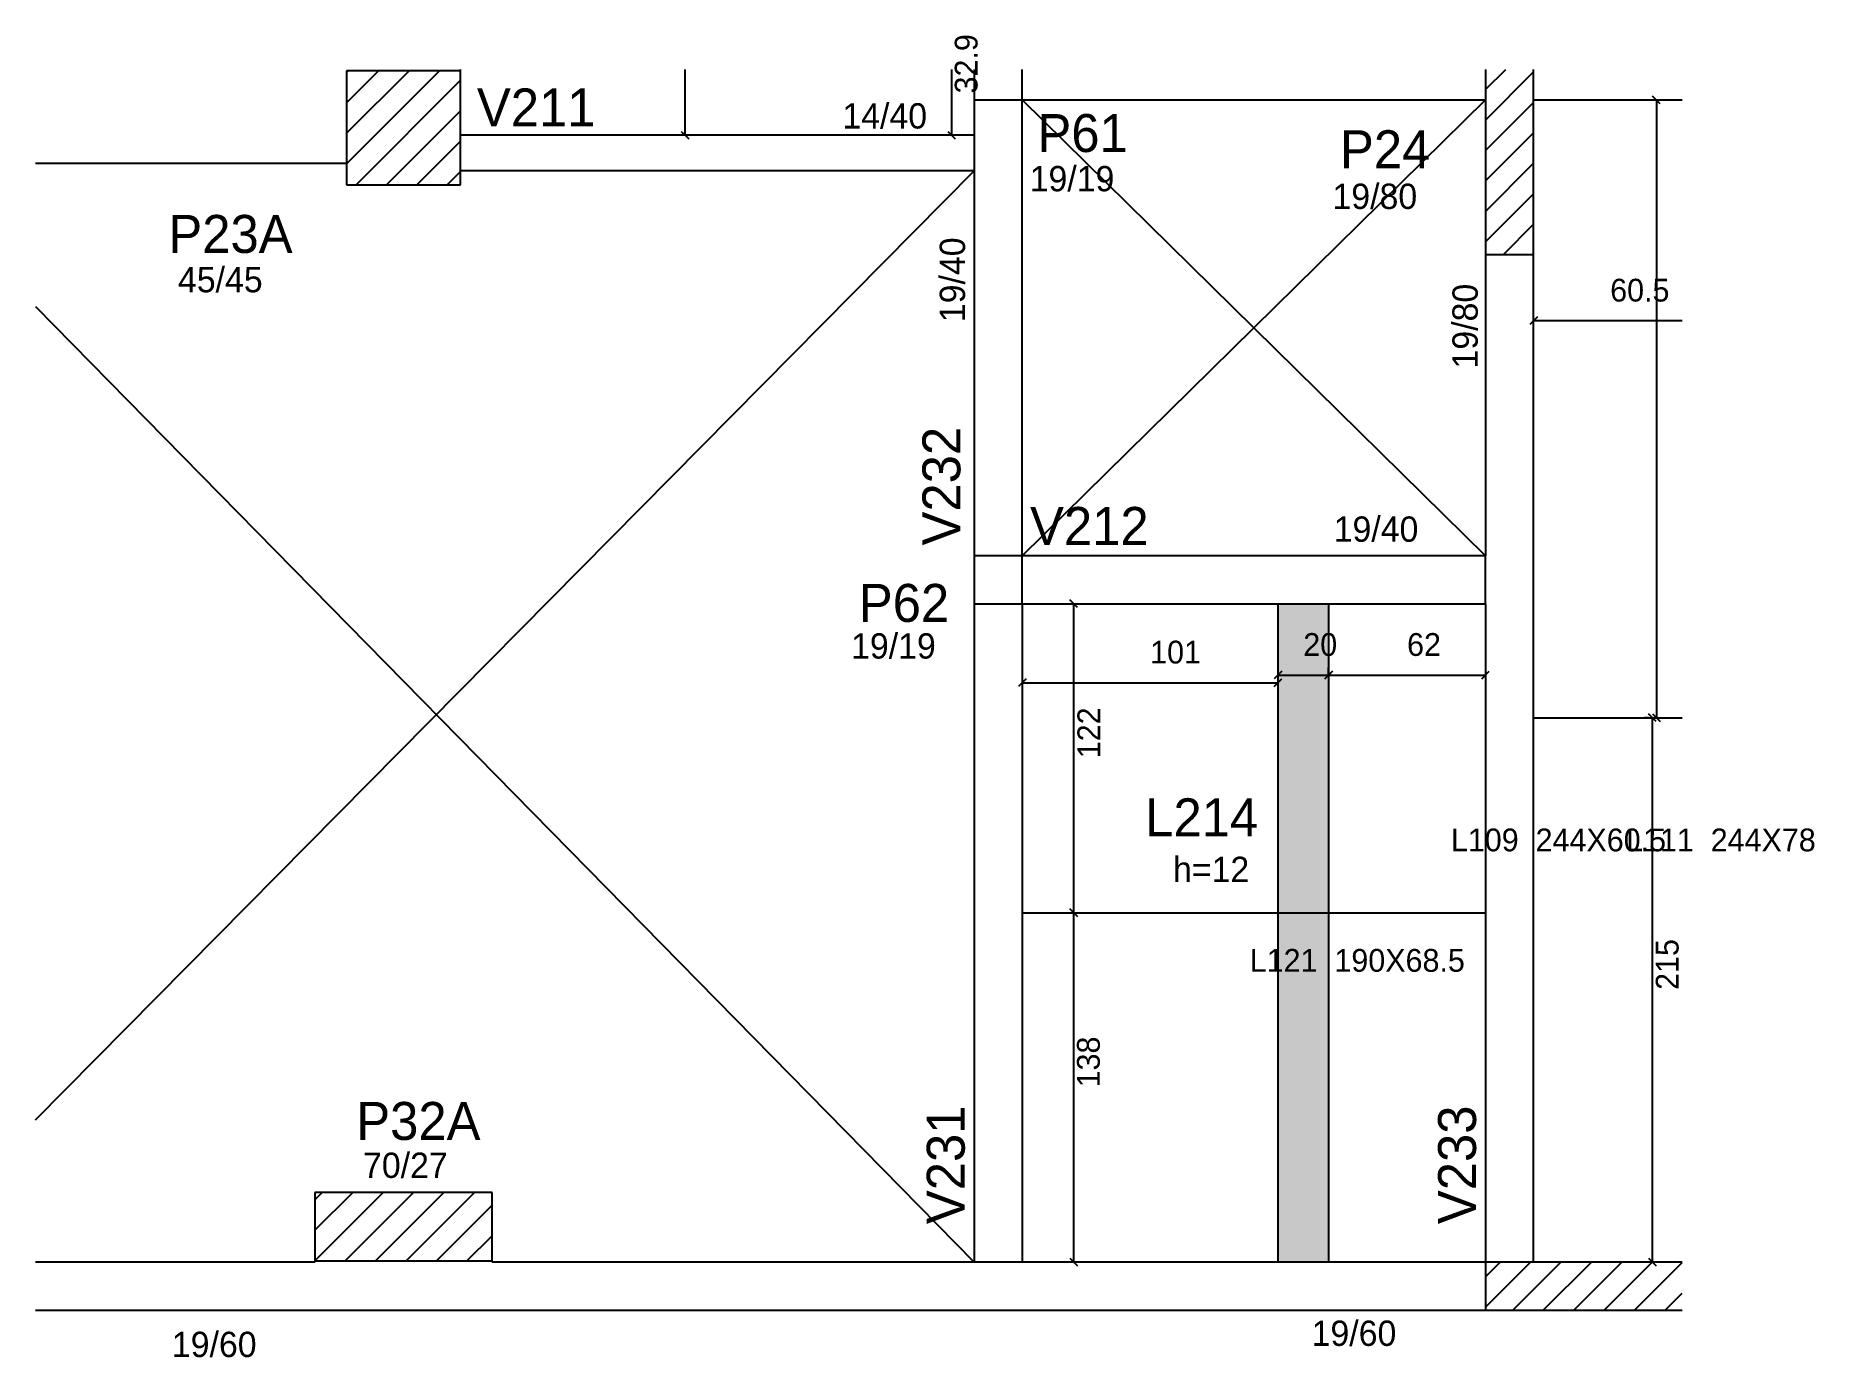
# Model space of a CAD drawing. Header units: metres. Extents: x 4787 to 5489, y 1663 to 2185.
import ezdxf

# ---------------------------------------------------------------- set-up
doc = ezdxf.new("R2010")
doc.units = ezdxf.units.M
for name, color, linetype in [('1', 7, 'Continuous'), ('3', 7, 'Continuous'), ('4', 7, 'Continuous'), ('7', 7, 'Continuous'), ('AUX00', 7, 'Continuous'), ('Hachura', 7, 'Continuous'), ('Painéis', 7, 'Continuous')]:
    doc.layers.add(name, color=color, linetype=linetype)

msp = doc.modelspace()

# ---------------------------------------------------------------- hatches: boundary and pattern name
at = {"layer": 'Hachura'}
h = msp.add_hatch(color=7, dxfattribs=at)
h.dxf.hatch_style = 1
h.paths.add_polyline_path([(5297.36, 1700.58), (5277.36, 1700.58), (5277.36, 1960.58), (5297.36, 1960.58), (5297.36, 1700.58)])

# ---------------------------------------------------------------- linework, layer by layer
at = {"layer": '1', "color": 1, "lineweight": 25}
for p, q in [((5176.36, 1979.58), (5359.36, 2159.58)), ((5176.36, 2159.58), (5359.36, 1979.58)), ((5176.36, 1979.58), (5359.36, 2159.58)), ((5176.36, 2159.58), (5359.36, 1979.58)), ((4786.52, 1756.82), (5157.36, 2131.56)), ((4786.52, 2077.95), (5157.36, 1700.58))]:
    msp.add_line(p, q, dxfattribs=at)
at = {"layer": '3', "color": 3, "lineweight": 25}
for p, q in [((4909.36, 2134.36), (4946.09, 2171.08)), ((4909.36, 2146.38), (4934.07, 2171.08)), ((4909.36, 2158.4), (4922.05, 2171.08)), ((4909.36, 2170.42), (4910.03, 2171.08)), ((4913.11, 2126.08), (4954.36, 2167.34)), ((5359.36, 2163.63), (5367.32, 2171.58)), ((5359.36, 2151.61), (5378.36, 2170.61)), ((5359.36, 2139.59), (5378.36, 2158.59)), ((4925.13, 2126.08), (4954.36, 2155.32)), ((5157.36, 2145.66), (4954.36, 2145.66)), ((5359.36, 2127.57), (5378.36, 2146.57)), ((4937.15, 2126.08), (4954.36, 2143.29)), ((4949.17, 2126.08), (4954.36, 2131.27)), ((5157.36, 2131.56), (4954.36, 2131.56)), ((5359.36, 2115.54), (5378.36, 2134.54)), ((5359.36, 2103.52), (5378.36, 2122.52)), ((5366.44, 2098.58), (5378.36, 2110.5)), ((5157.36, 1960.58), (5157.36, 1700.58)), ((5176.36, 1960.58), (5176.36, 1700.58)), ((4896.86, 1701.08), (4923.82, 1728.08)), ((4896.86, 1713.15), (4911.8, 1728.08)), ((4896.86, 1725.17), (4899.78, 1728.08)), ((4908.84, 1701.08), (4935.84, 1728.08)), ((4920.86, 1701.08), (4947.86, 1728.08)), ((4932.88, 1701.08), (4959.88, 1728.08)), ((4944.9, 1701.08), (4966.86, 1723.04)), ((4956.92, 1701.08), (4966.86, 1711.02)), ((5359.36, 1682.8), (5377.15, 1700.58)), ((5359.36, 1694.82), (5365.13, 1700.58)), ((5370.17, 1681.58), (5389.17, 1700.58)), ((5382.19, 1681.58), (5401.19, 1700.58)), ((5394.21, 1681.58), (5413.21, 1700.58)), ((5406.23, 1681.58), (5425.23, 1700.58)), ((5418.25, 1681.58), (5437.05, 1700.38)), ((5430.28, 1681.58), (5437.05, 1688.36))]:
    msp.add_line(p, q, dxfattribs=at)
for points in [[(4954.36, 2171.08), (4954.36, 2171.58)], [(5157.36, 2159.58), (5157.36, 1979.58)], [(5176.36, 1979.58), (5176.36, 2159.58)], [(5176.36, 2159.58), (5359.36, 2159.58)], [(5378.36, 2159.58), (5437.05, 2159.58)], [(4786.52, 2134.58), (4909.36, 2134.58)], [(5359.36, 2098.58), (5359.36, 1979.58)], [(5378.36, 1970.08), (5378.36, 2098.58)], [(5359.36, 1979.58), (5176.36, 1979.58)], [(5359.36, 1960.58), (5359.36, 1979.58)], [(5378.36, 1700.58), (5378.36, 1970.08)], [(5176.36, 1960.58), (5359.36, 1960.58)], [(5359.36, 1960.58), (5359.36, 1700.58)], [(4896.86, 1701.08), (4896.86, 1700.58)], [(4966.86, 1700.58), (4966.86, 1701.08)], [(4896.86, 1700.58), (4786.52, 1700.58)], [(5359.36, 1700.58), (4966.86, 1700.58)], [(4786.52, 1681.58), (4931.86, 1681.58)], [(4931.86, 1681.58), (5359.36, 1681.58)]]:
    msp.add_lwpolyline(points, dxfattribs=at)
at = {"layer": '7', "color": 7, "lineweight": 25}
for points in [[(4954.36, 2171.08), (4909.36, 2171.08)], [(4909.36, 2171.08), (4909.36, 2126.08)], [(4954.36, 2126.08), (4954.36, 2171.08)], [(5157.36, 2171.58), (5157.36, 2159.58)], [(5176.36, 2159.58), (5176.36, 2171.58)], [(5359.36, 2171.58), (5359.36, 2098.58)], [(5378.36, 2098.58), (5378.36, 2171.58)], [(5157.36, 2159.58), (5176.36, 2159.58)], [(4909.36, 2126.08), (4954.36, 2126.08)], [(5359.36, 2098.58), (5378.36, 2098.58)], [(5176.36, 1979.58), (5157.36, 1979.58)], [(5157.36, 1979.58), (5157.36, 1960.58)], [(5176.36, 1960.58), (5176.36, 1979.58)], [(5157.36, 1960.58), (5176.36, 1960.58)], [(4966.86, 1728.08), (4896.86, 1728.08)], [(4896.86, 1728.08), (4896.86, 1701.08)], [(4966.86, 1701.08), (4966.86, 1728.08)], [(4896.86, 1701.08), (4966.86, 1701.08)], [(5437.05, 1700.58), (5359.36, 1700.58)], [(5359.36, 1700.58), (5359.36, 1681.58)], [(5359.36, 1681.58), (5437.05, 1681.58)]]:
    msp.add_lwpolyline(points, dxfattribs=at)
at = {"layer": 'Painéis', "color": 4, "lineweight": 25}
for p, q in [((5043.1, 2145.66), (5043.1, 2171.58)), ((5148.39, 2171.58), (5148.39, 2145.66)), ((5426.85, 2159.58), (5426.85, 1915.58)), ((5154.36, 2145.66), (5145.39, 2145.66)), ((5437.05, 2072.34), (5378.36, 2072.34)), ((5196.68, 1838.58), (5196.68, 1960.58)), ((5297.36, 1932.41), (5297.36, 1935.41)), ((5176.36, 1929.41), (5176.36, 1926.41)), ((5176.36, 1929.41), (5277.36, 1929.41)), ((5277.36, 1932.41), (5297.36, 1932.41)), ((5297.36, 1932.41), (5359.36, 1932.41)), ((5423.85, 1915.58), (5422.23, 1915.58)), ((5425.23, 1915.58), (5425.23, 1700.58)), ((5196.68, 1700.58), (5196.68, 1838.58))]:
    msp.add_line(p, q, dxfattribs=at)
at = {"layer": 'Painéis', "color": 0, "lineweight": 25}
for p, q in [((5428.35, 2158.08), (5425.35, 2161.08)), ((5041.6, 2147.16), (5044.6, 2144.16)), ((5146.89, 2147.16), (5149.89, 2144.16)), ((5379.86, 2073.84), (5376.86, 2070.84)), ((5198.18, 1959.08), (5195.18, 1962.08)), ((5278.86, 1933.91), (5275.86, 1930.91)), ((5295.86, 1930.91), (5298.86, 1933.91)), ((5298.86, 1933.91), (5295.86, 1930.91)), ((5357.86, 1930.91), (5360.86, 1933.91)), ((5177.86, 1930.91), (5174.86, 1927.91)), ((5275.86, 1927.91), (5278.86, 1930.91)), ((5426.73, 1914.08), (5423.73, 1917.08)), ((5425.35, 1917.08), (5428.35, 1914.08)), ((5198.18, 1837.08), (5195.18, 1840.08)), ((5195.18, 1840.08), (5198.18, 1837.08)), ((5195.18, 1702.08), (5198.18, 1699.08)), ((5423.73, 1702.08), (5426.73, 1699.08))]:
    msp.add_line(p, q, dxfattribs=at)
at = {"layer": 'Painéis', "color": 200, "lineweight": 25}
for p, q in [((5277.36, 1960.58), (5277.36, 1700.58)), ((5297.36, 1960.58), (5297.36, 1700.58)), ((5378.36, 1915.58), (5437.05, 1915.58)), ((5176.36, 1838.58), (5359.36, 1838.58))]:
    msp.add_line(p, q, dxfattribs=at)

# ---------------------------------------------------------------- texts
at = {"layer": '3', "color": 3, "lineweight": 25}
for s, p in [('14/40', (5105.26, 2148.27)), ('19/19', (5179.26, 2123.48)), ('19/80', (5298.9, 2116.5)), ('45/45', (4842.77, 2083.59)), ('19/40', (5299.37, 1985.07)), ('19/19', (5108.71, 1938.93)), ('h=12', (5235.89, 1850.69)), ('70/27', (4915.89, 1733.83)), ('19/60', (4840.37, 1663.09)), ('19/60', (5290.66, 1667.5))]:
    msp.add_text(s, height=10, dxfattribs=at).set_placement(p)
for s, p in [('19/40', (5153.73, 2071.8)), ('19/80', (5356.28, 2053.5))]:
    msp.add_text(s, height=10, rotation=90, dxfattribs=at).set_placement(p)
at = {"layer": '4', "color": 4, "lineweight": 25}
for s, p in [('V211', (4960.88, 2149.09)), ('P61', (5182.33, 2138.99)), ('P24', (5301.86, 2132.58)), ('P23A', (4838.99, 2099.14)), ('V212', (5179.42, 1983.81)), ('P62', (5111.77, 1953.42)), ('L214', (5224.93, 1868.74)), ('P32A', (4913.22, 1748.83))]:
    msp.add_text(s, height=15, dxfattribs=at).set_placement(p)
for s, p in [('V232', (5151.88, 1983.61)), ('V231', (5153.61, 1715.58)), ('V233', (5355.61, 1715.58))]:
    msp.add_text(s, height=15, rotation=90, dxfattribs=at).set_placement(p)
at = {"layer": 'AUX00', "color": 7, "lineweight": 25}
for s, p in [('L109 ^J244X60.5', (5345.69, 1862.81)), ('L111 ^J244X78', (5414.87, 1862.81)), ('L121 ^J190X68.5', (5266.2, 1815.25))]:
    msp.add_text(s, height=9, dxfattribs=at).set_placement(p)
at = {"layer": 'Painéis', "color": 240, "lineweight": 25}
for s, p in [('32.9', (5158.67, 2162.12)), ('122', (5207.13, 1899.58)), ('215', (5435.64, 1808.08)), ('138', (5206.96, 1769.58))]:
    msp.add_text(s, height=9, rotation=90, dxfattribs=at).set_placement(p)
for s, p in [('60.5', (5408.61, 2079.94)), ('20', (5287.36, 1940)), ('62', (5328.36, 1940)), ('101', (5226.86, 1937))]:
    msp.add_text(s, height=9, dxfattribs=at).set_placement(p)

doc.saveas('drawing.dxf')
